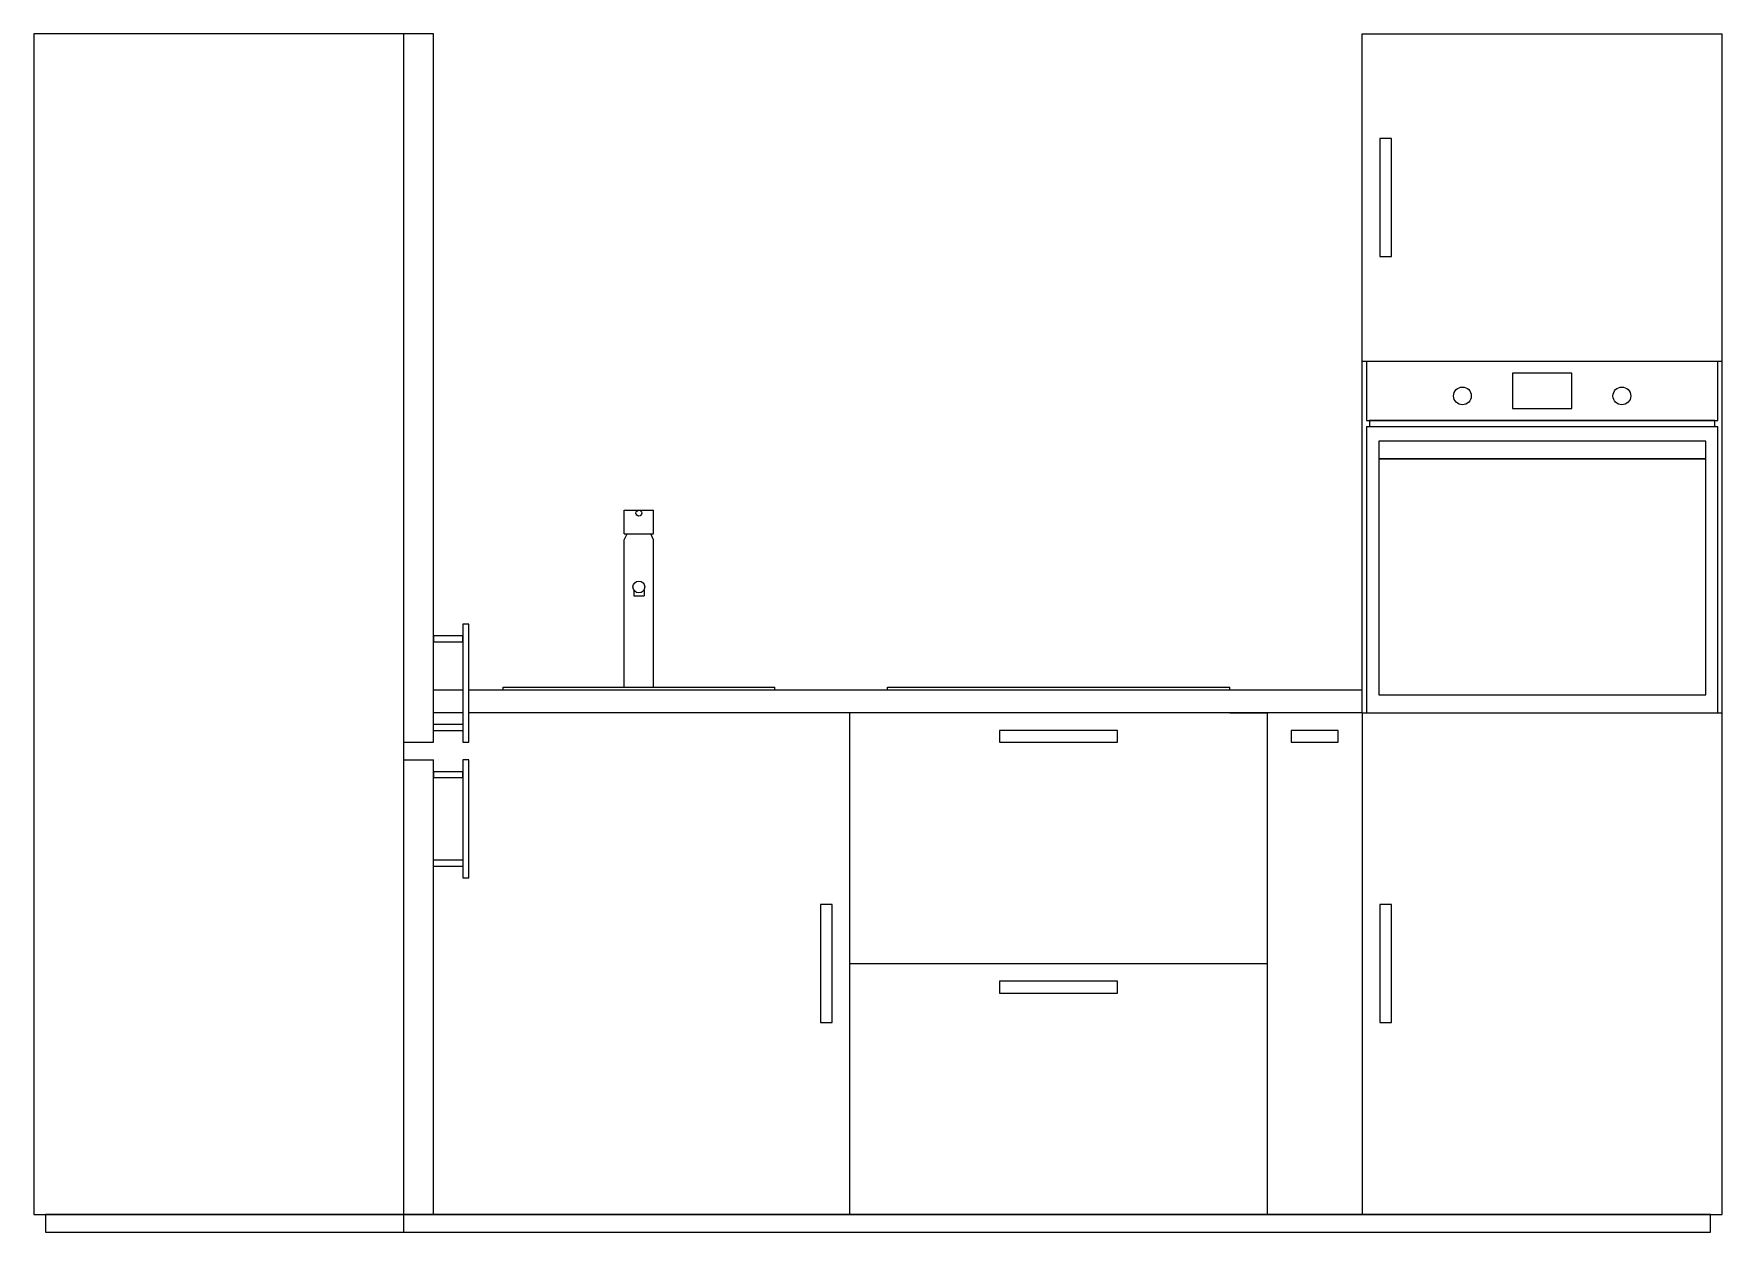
# Model space of a CAD drawing. Header units: centimetres. Extents: x 14 to 300, y 9 to 212.
import ezdxf

# ---------------------------------------------------------------- set-up
doc = ezdxf.new("R2010")
doc.units = ezdxf.units.CM
doc.layers.get('0').update_dxf_attribs({"lineweight": 25, "true_color": 0xffffff})

msp = doc.modelspace()

# ---------------------------------------------------------------- linework, layer by layer
for p, q in [((81.32, 211.85), (13.62, 211.85)), ((13.62, 211.85), (13.62, 11.85)), ((76.32, 8.85), (76.32, 211.85)), ((81.32, 91.85), (81.32, 211.85)), ((238.62, 96.85), (238.62, 211.85)), ((238.62, 211.85), (299.62, 211.85)), ((299.62, 11.85), (299.62, 211.85)), ((243.62, 194.1), (241.62, 194.1)), ((241.62, 194.1), (241.62, 174.1)), ((243.62, 174.1), (243.62, 194.1)), ((241.62, 174.1), (243.62, 174.1)), ((299.62, 156.35), (238.62, 156.35)), ((239.37, 156.35), (239.37, 146.35)), ((298.87, 146.35), (298.87, 156.35)), ((274.12, 154.35), (264.12, 154.35)), ((264.12, 154.35), (264.12, 148.35)), ((274.12, 148.35), (274.12, 154.35)), ((239.37, 146.35), (298.87, 146.35)), ((298.37, 146.35), (239.87, 146.35)), ((239.87, 146.35), (239.87, 145.35)), ((264.12, 148.35), (274.12, 148.35)), ((298.37, 145.35), (298.37, 146.35)), ((239.37, 145.35), (239.37, 96.85)), ((239.37, 145.35), (298.87, 145.35)), ((239.37, 145.35), (239.87, 145.35)), ((239.87, 145.35), (298.37, 145.35)), ((298.87, 96.85), (298.87, 145.35)), ((296.83, 142.85), (241.43, 142.85)), ((241.43, 142.85), (241.43, 139.85)), ((296.83, 139.85), (296.83, 142.85)), ((241.43, 139.85), (296.83, 139.85)), ((296.83, 139.85), (241.43, 139.85)), ((241.43, 139.85), (241.43, 99.85)), ((296.83, 99.85), (296.83, 139.85)), ((113.62, 127.15), (113.62, 131.15)), ((113.62, 131.15), (118.62, 131.15)), ((113.62, 127.15), (113.62, 131.15)), ((118.62, 127.15), (118.62, 131.15)), ((118.62, 127.15), (118.62, 131.15)), ((113.62, 127.15), (118.62, 127.15)), ((113.62, 126.15), (114.12, 127.15)), ((113.62, 101.15), (113.62, 126.15)), ((118.62, 126.15), (118.12, 127.15)), ((118.62, 101.15), (118.62, 126.15)), ((115.26, 117.65), (115.26, 116.65)), ((116.99, 117.65), (116.99, 116.65)), ((115.26, 116.65), (116.99, 116.65)), ((87.32, 111.85), (86.32, 111.85)), ((86.32, 111.85), (86.32, 91.85)), ((87.32, 91.85), (87.32, 111.85)), ((86.32, 109.85), (81.32, 109.85)), ((81.32, 109.85), (81.32, 108.85)), ((81.32, 108.85), (86.32, 108.85)), ((86.32, 108.85), (86.32, 109.85)), ((86.32, 100.65), (81.32, 100.65)), ((238.62, 100.65), (87.32, 100.65)), ((93.12, 100.65), (93.12, 101.15)), ((93.12, 101.15), (139.12, 101.15)), ((139.12, 100.65), (139.12, 101.15)), ((158.21, 100.65), (158.21, 101.15)), ((158.21, 101.15), (216.21, 101.15)), ((216.21, 100.65), (216.21, 101.15)), ((238.62, 96.85), (238.62, 100.65)), ((241.43, 99.85), (296.83, 99.85)), ((86.32, 96.85), (81.32, 96.85)), ((86.32, 94.85), (81.32, 94.85)), ((238.62, 96.85), (87.32, 96.85)), ((151.87, 11.85), (151.87, 96.85)), ((216.21, 96.85), (222.54, 96.85)), ((222.54, 96.85), (222.54, 11.85)), ((238.62, 96.85), (238.62, 11.85)), ((238.62, 96.85), (299.62, 96.85)), ((239.37, 96.85), (298.87, 96.85)), ((76.32, 88.85), (76.32, 91.85)), ((76.32, 91.85), (81.32, 91.85)), ((81.32, 91.85), (81.32, 93.85)), ((81.32, 93.85), (86.32, 93.85)), ((86.32, 91.85), (87.32, 91.85)), ((197.21, 93.85), (177.21, 93.85)), ((177.21, 93.85), (177.21, 91.85)), ((177.21, 91.85), (197.21, 91.85)), ((197.21, 91.85), (197.21, 93.85)), ((234.58, 93.85), (226.58, 93.85)), ((226.58, 93.85), (226.58, 91.85)), ((226.58, 91.85), (234.58, 91.85)), ((234.58, 91.85), (234.58, 93.85)), ((76.32, 11.85), (76.32, 88.85)), ((76.32, 88.85), (81.32, 88.85)), ((81.32, 11.85), (81.32, 88.85)), ((87.32, 88.85), (86.32, 88.85)), ((86.32, 88.85), (86.32, 68.85)), ((87.32, 68.85), (87.32, 88.85)), ((86.32, 86.85), (81.32, 86.85)), ((81.32, 86.85), (81.32, 85.85)), ((81.32, 85.85), (86.32, 85.85)), ((86.32, 85.85), (86.32, 86.85)), ((86.32, 71.85), (81.32, 71.85)), ((81.32, 70.85), (86.32, 70.85)), ((86.32, 68.85), (87.32, 68.85)), ((146.87, 64.35), (146.87, 44.35)), ((148.87, 64.35), (146.87, 64.35)), ((148.87, 44.35), (148.87, 64.35)), ((243.62, 64.35), (241.62, 64.35)), ((241.62, 64.35), (241.62, 44.35)), ((243.62, 44.35), (243.62, 64.35)), ((151.87, 54.35), (222.54, 54.35)), ((197.21, 51.35), (177.21, 51.35)), ((177.21, 51.35), (177.21, 49.35)), ((177.21, 49.35), (197.21, 49.35)), ((197.21, 49.35), (197.21, 51.35)), ((146.87, 44.35), (148.87, 44.35)), ((241.62, 44.35), (243.62, 44.35)), ((13.62, 11.85), (81.32, 11.85)), ((13.62, 11.85), (299.62, 11.85)), ((297.62, 11.85), (15.62, 11.85)), ((15.62, 11.85), (15.62, 8.85)), ((81.32, 11.85), (299.62, 11.85)), ((297.62, 8.85), (297.62, 11.85)), ((15.62, 8.85), (297.62, 8.85))]:
    msp.add_line(p, q)
for centre, radius in [((255.62, 150.51), 1.5), ((282.62, 150.51), 1.5), ((116.12, 130.65), 0.5), ((116.12, 118.15), 1)]:
    msp.add_circle(centre, radius)

doc.saveas('drawing.dxf')
